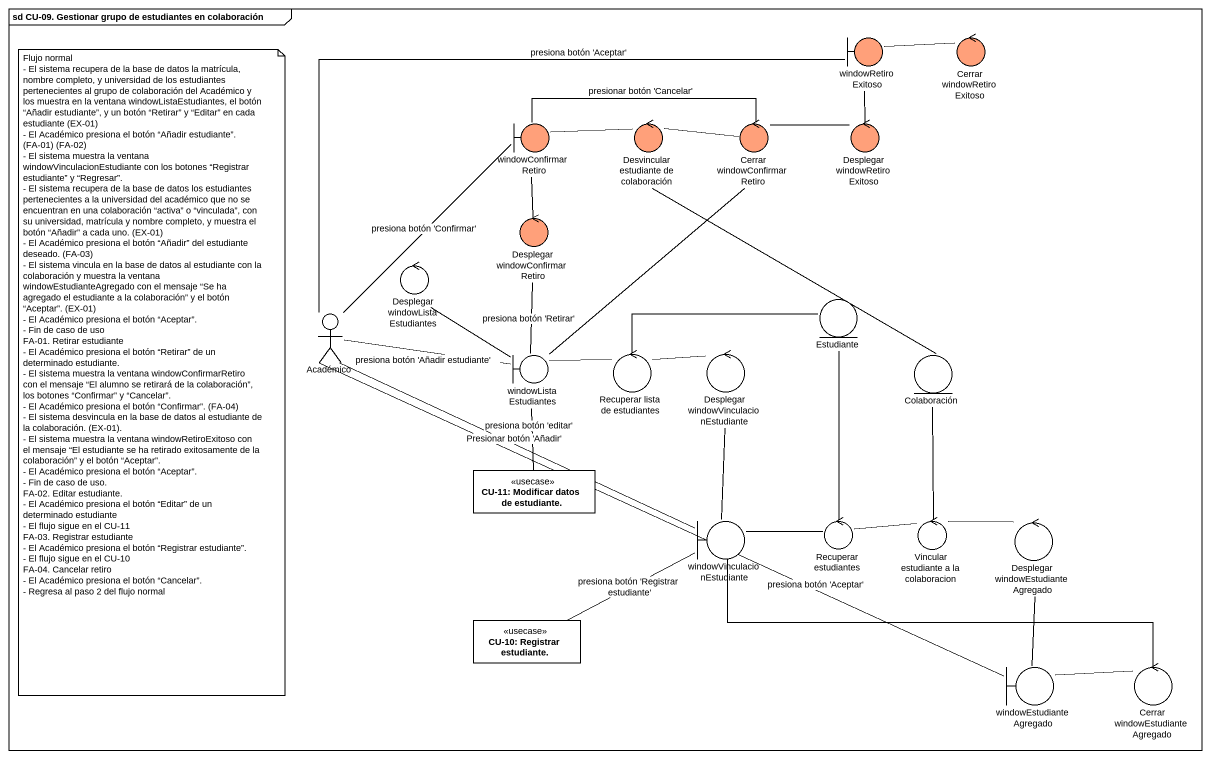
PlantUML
@startuml
mainframe sd CU-09. Gestionar grupo de estudiantes en colaboración
allowmixing
hide circle
hide empty members
boundary windowRetiroExitoso #FFA07A
control "Cerrar windowRetiroExitoso" as Cerrar_windowRetiroExitoso #FFA07A
boundary windowConfirmarRetiro #FFA07A
control "Desvincular estudiante de colaboración" as Desvincular_estudiante_de #FFA07A
control "Cerrar windowConfirmarRetiro" as Cerrar_windowConfirmarRetiro #FFA07A
control "Desplegar windowRetiroExitoso" as Desplegar #FFA07A
control "Desplegar windowConfirmarRetiro" as Desplegar_2 #FFA07A
control "Desplegar windowListaEstudiantes" as Desplegar_3
actor Académico
entity Estudiante
boundary windowListaEstudiantes
control "Recuperar lista de estudiantes" as Recuperar_lista_de
control "Desplegar windowVinculacionEstudiante" as Desplegar_4
entity Colaboración
class "CU-11: Modificar datos de estudiante." as CU_11_Modificar_datos_de <<usecase>>
boundary windowVinculacionEstudiante
control "Recuperar estudiantes" as Recuperar_estudiantes
control "Vincular estudiante a la colaboracion" as Vincular_estudiante_a_la
control "Desplegar windowEstudianteAgregado" as Desplegar_5
class "CU-10: Registrar estudiante." as CU_10_Registrar_estudiante <<usecase>>
boundary windowEstudianteAgregado
control "Cerrar windowEstudianteAgregado" as Cerrar_windowEstudianteAgreg
windowRetiroExitoso -right- Cerrar_windowRetiroExitoso
windowConfirmarRetiro -right- Desvincular_estudiante_de
windowConfirmarRetiro -right- Cerrar_windowConfirmarRetiro : presionar botón 'Cancelar'
Desvincular_estudiante_de -right- Cerrar_windowConfirmarRetiro
Desvincular_estudiante_de -- Colaboración
Cerrar_windowConfirmarRetiro -right- Desplegar
Desplegar -up- windowRetiroExitoso
Desplegar_2 -up- windowConfirmarRetiro
Desplegar_3 -- windowListaEstudiantes
Académico -right- windowRetiroExitoso : presiona botón 'Aceptar'
Académico -up- windowConfirmarRetiro : presiona botón 'Confirmar'
Académico -right- windowListaEstudiantes : presiona botón 'Añadir estudiante'
Académico -right- windowVinculacionEstudiante : Presionar botón 'Añadir'
Académico -right- windowEstudianteAgregado : presiona botón 'Aceptar'
Estudiante -- Recuperar_estudiantes
windowListaEstudiantes -up- Cerrar_windowConfirmarRetiro
windowListaEstudiantes -up- Desplegar_2 : presiona botón 'Retirar'
windowListaEstudiantes -right- Recuperar_lista_de
windowListaEstudiantes -- CU_11_Modificar_datos_de : presiona botón 'editar'
Recuperar_lista_de -right- Estudiante
Recuperar_lista_de -right- Desplegar_4
Desplegar_4 -- windowVinculacionEstudiante
windowVinculacionEstudiante -right- Recuperar_estudiantes
windowVinculacionEstudiante -left- CU_10_Registrar_estudiante : presiona botón 'Registrar estudiante'
Recuperar_estudiantes -right- Vincular_estudiante_a_la
Vincular_estudiante_a_la -up- Colaboración
Vincular_estudiante_a_la -right- Desplegar_5
Desplegar_5 -- windowEstudianteAgregado
windowEstudianteAgregado -right- Cerrar_windowEstudianteAgreg
Cerrar_windowEstudianteAgreg -left- windowVinculacionEstudiante
note as N1
  Flujo normal
  - El sistema recupera de la base de datos la matrícula, nombre completo, y universidad de los estudiantes pertenecientes al grupo de colaboración del Académico y los muestra en la ventana windowListaEstudiantes, el botón “Añadir estudiante”, y un botón “Retirar” y “Editar” en cada estudiante (EX-01)
  - El Académico presiona el botón “Añadir estudiante”. (FA-01) (FA-02)
  - El sistema muestra la ventana windowVinculacionEstudiante con los botones “Registrar estudiante” y “Regresar”.
  - El sistema recupera de la base de datos los estudiantes pertenecientes a la universidad del académico que no se encuentran en una colaboración “activa” o “vinculada”, con su universidad, matrícula y nombre completo, y muestra el botón “Añadir” a cada uno. (EX-01)
  - El Académico presiona el botón “Añadir” del estudiante deseado. (FA-03)
  - El sistema vincula en la base de datos al estudiante con la colaboración y muestra la ventana windowEstudianteAgregado con el mensaje “Se ha agregado el estudiante a la colaboración” y el botón “Aceptar”. (EX-01)
  - El Académico presiona el botón “Aceptar”.
  - Fin de caso de uso
  FA-01. Retirar estudiante
  - El Académico presiona el botón “Retirar” de un determinado estudiante.
  - El sistema muestra la ventana windowConfirmarRetiro con el mensaje “El alumno se retirará de la colaboración”, los botones “Confirmar” y “Cancelar”.
  - El Académico presiona el botón “Confirmar”. (FA-04)
  - El sistema desvincula en la base de datos al estudiante de la colaboración. (EX-01).
  - El sistema muestra la ventana windowRetiroExitoso con el mensaje “El estudiante se ha retirado exitosamente de la colaboración” y el botón “Aceptar”.
  - El Académico presiona el botón “Aceptar”.
  - Fin de caso de uso.
  FA-02. Editar estudiante.
  - El Académico presiona el botón “Editar” de un determinado estudiante
  - El flujo sigue en el CU-11
  FA-03. Registrar estudiante
  - El Académico presiona el botón “Registrar estudiante”.
  - El flujo sigue en el CU-10
  FA-04. Cancelar retiro
  - El Académico presiona el botón “Cancelar”.
  - Regresa al paso 2 del flujo normal
end note
@enduml
